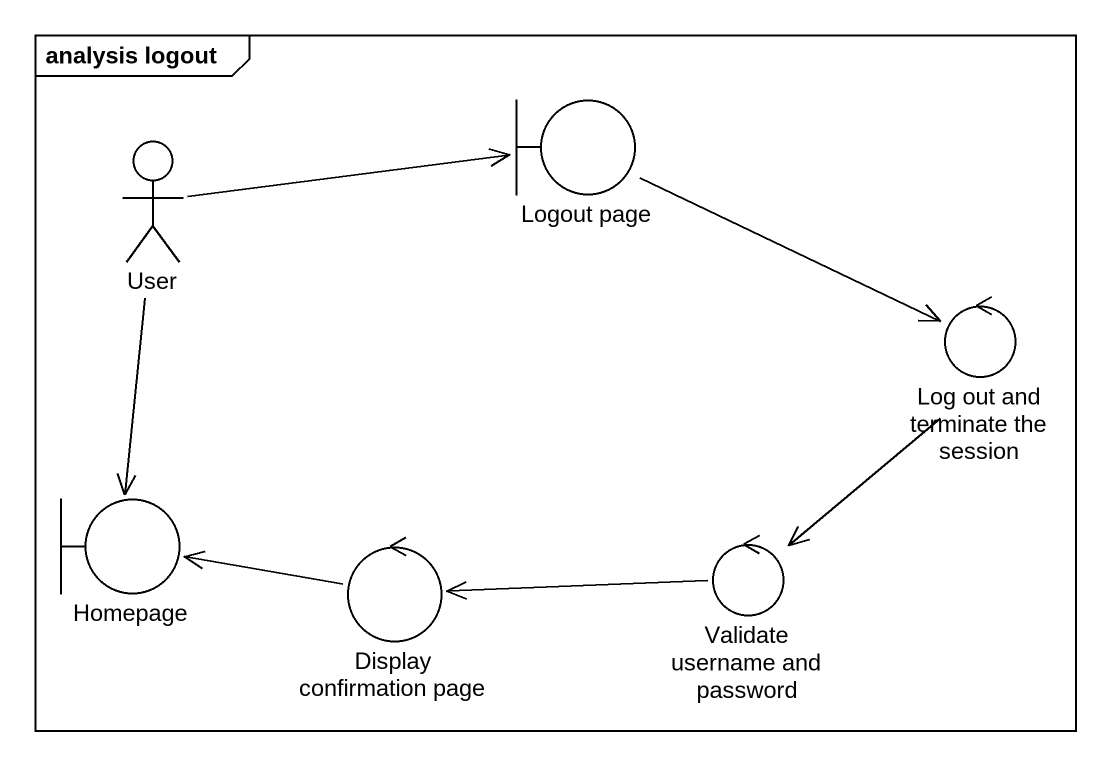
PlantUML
@startuml
mainframe analysis logout
actor User
boundary "Logout page" as Logout_page
control "Log out and terminate the session" as Log_out_and_terminate_the
boundary Homepage
control "Display confirmation page" as Display_confirmation_page
control "Validate username and password" as Validate_username_and
User -right-> Logout_page
User --> Homepage
Logout_page -right-> Log_out_and_terminate_the
Log_out_and_terminate_the --> Validate_username_and
Display_confirmation_page -left-> Homepage
Validate_username_and -left-> Display_confirmation_page
@enduml
